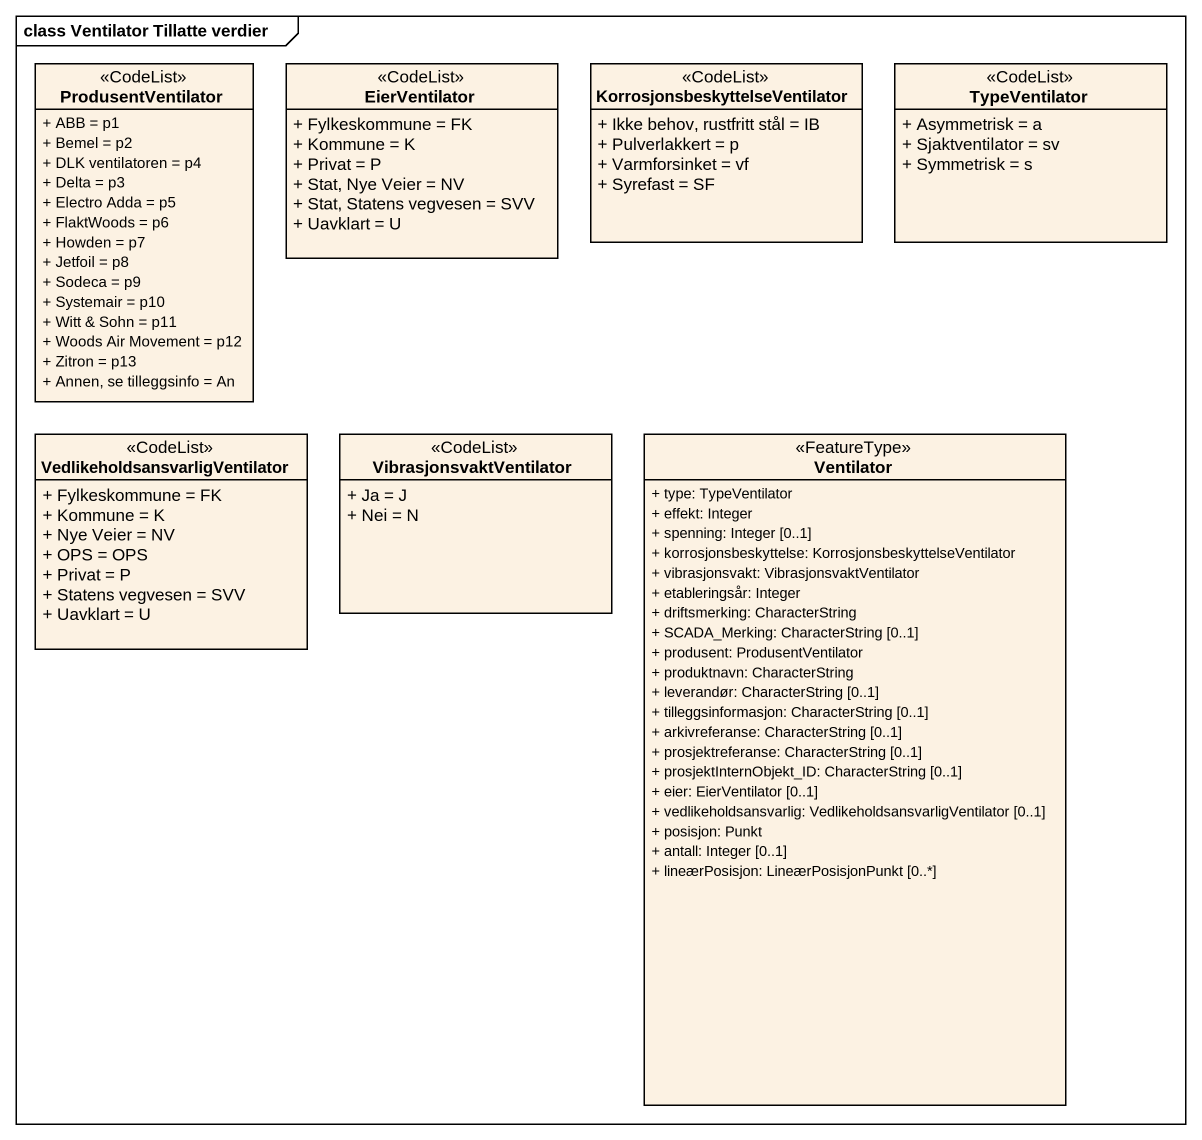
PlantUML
@startuml
mainframe class Ventilator Tillatte verdier
hide circle
hide empty members
skinparam classAttributeIconSize 0
class ProdusentVentilator <<CodeList>> {
  + ABB = p1
  + Bemel = p2
  + DLK ventilatoren = p4
  + Delta = p3
  + Electro Adda = p5
  + FlaktWoods = p6
  + Howden = p7
  + Jetfoil = p8
  + Sodeca = p9
  + Systemair = p10
  + Witt & Sohn = p11
  + Woods Air Movement = p12
  + Zitron = p13
  + Annen, se tilleggsinfo = An
}
class EierVentilator <<CodeList>> {
  + Fylkeskommune = FK
  + Kommune = K
  + Privat = P
  + Stat, Nye Veier = NV
  + Stat, Statens vegvesen = SVV
  + Uavklart = U
}
class "KorrosjonsbeskyttelseVentilator" as KorrosjonsbeskyttelseVentila <<CodeList>> {
  + Ikke behov, rustfritt stål = IB
  + Pulverlakkert = p
  + Varmforsinket = vf
  + Syrefast = SF
}
class TypeVentilator <<CodeList>> {
  + Asymmetrisk = a
  + Sjaktventilator = sv
  + Symmetrisk = s
}
class "VedlikeholdsansvarligVentilator" as VedlikeholdsansvarligVentila <<CodeList>> {
  + Fylkeskommune = FK
  + Kommune = K
  + Nye Veier = NV
  + OPS = OPS
  + Privat = P
  + Statens vegvesen = SVV
  + Uavklart = U
}
class VibrasjonsvaktVentilator <<CodeList>> {
  + Ja = J
  + Nei = N
}
class Ventilator <<FeatureType>> {
  + type: TypeVentilator
  + effekt: Integer
  + spenning: Integer [0..1]
  + korrosjonsbeskyttelse: KorrosjonsbeskyttelseVentilator
  + vibrasjonsvakt: VibrasjonsvaktVentilator
  + etableringsår: Integer
  + driftsmerking: CharacterString
  + SCADA_Merking: CharacterString [0..1]
  + produsent: ProdusentVentilator
  + produktnavn: CharacterString
  + leverandør: CharacterString [0..1]
  + tilleggsinformasjon: CharacterString [0..1]
  + arkivreferanse: CharacterString [0..1]
  + prosjektreferanse: CharacterString [0..1]
  + prosjektInternObjekt_ID: CharacterString [0..1]
  + eier: EierVentilator [0..1]
  + vedlikeholdsansvarlig: VedlikeholdsansvarligVentilator [0..1]
  + posisjon: Punkt
  + antall: Integer [0..1]
  + lineærPosisjon: LineærPosisjonPunkt [0..*]
}
@enduml
